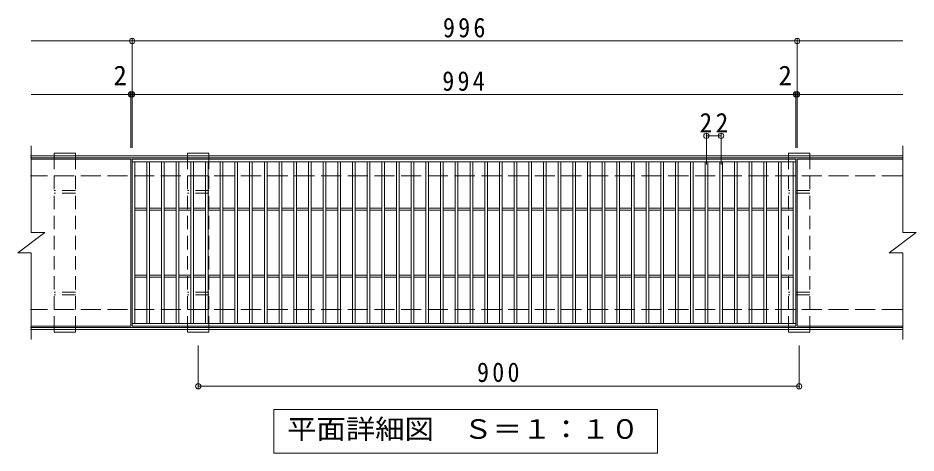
# Model space of a CAD drawing. Units: millimetres on the paper, enlarged 2 times, with parts at other scales. Extents: x -268 to 414, y -388 to 290.
# Drawn here: x -107 to 162, y 159.5 to 289.8 of the extents above; entities that cross this region are included whole.
import ezdxf
from ezdxf.enums import TextEntityAlignment as Align

# ---------------------------------------------------------------- set-up
doc = ezdxf.new("R2010")
doc.units = ezdxf.units.MM
doc.header["$LTSCALE"] = 2
doc.header["$PDMODE"] = 32
doc.header["$PDSIZE"] = 1.6
doc.linetypes.add('DASHED2', pattern=[3, 2, -1])
doc.linetypes.add('DASHED3', pattern=[4, 3, -1])
for name, color, linetype, lineweight in [('C-1', 2, 'Continuous', 9), ('C-2', 3, 'Continuous', 9), ('C-4', 7, 'Continuous', 9), ('C-5', 7, 'Continuous', 9), ('C-9', 3, 'DASHED2', 9)]:
    doc.layers.add(name, color=color, linetype=linetype, lineweight=lineweight)
doc.styles.add('ＭＳ ゴシック', font='')
doc.styles.get('ＭＳ ゴシック').set_extended_font_data('MS Gothic')

msp = doc.modelspace()

# ---------------------------------------------------------------- linework, layer by layer
at = {"layer": 'C-1'}
for p, q in [((157.757, 248.482), (-103.242, 248.482)), ((157.757, 247.882), (-103.242, 247.882)), ((157.757, 197.082), (-103.242, 197.082)), ((157.757, 196.482), (-103.242, 196.482))]:
    msp.add_line(p, q, dxfattribs=at)
at = {"layer": 'C-1', "linetype": 'DASHED3'}
for p, q in [((157.757, 242.482), (-103.242, 242.482)), ((157.757, 202.482), (-103.242, 202.482))]:
    msp.add_line(p, q, dxfattribs=at)
at = {"layer": 'C-2'}
for p, q in [((-103.042, 251.482), (-103.042, 225.483)), ((157.957, 251.482), (157.957, 225.483)), ((-73.242, 247.482), (-103.042, 247.482)), ((-73.242, 247.482), (-73.242, 197.482)), ((125.958, 247.482), (125.958, 197.482)), ((126.358, 247.482), (126.358, 197.482)), ((157.957, 247.482), (126.358, 247.482)), ((-72.843, 246.682), (125.958, 246.682)), ((-72.042, 198.282), (-72.042, 246.682)), ((-68.442, 198.282), (-68.442, 246.682)), ((-67.642, 198.282), (-67.642, 246.682)), ((-64.042, 198.282), (-64.042, 246.682)), ((-63.243, 198.282), (-63.243, 246.682)), ((-59.642, 198.282), (-59.642, 246.682)), ((-58.842, 198.282), (-58.842, 246.682)), ((-55.242, 198.282), (-55.242, 246.682)), ((-54.443, 198.282), (-54.443, 246.682)), ((-50.843, 198.282), (-50.843, 246.682)), ((-50.043, 198.282), (-50.043, 246.682)), ((-46.442, 198.282), (-46.442, 246.682)), ((-45.642, 198.282), (-45.642, 246.682)), ((-42.042, 198.282), (-42.042, 246.682)), ((-41.243, 198.282), (-41.243, 246.682)), ((-37.642, 198.282), (-37.642, 246.682)), ((-36.842, 198.282), (-36.842, 246.682)), ((-33.242, 198.282), (-33.242, 246.682)), ((-32.443, 198.282), (-32.443, 246.682)), ((-28.843, 198.282), (-28.843, 246.682)), ((-28.042, 198.282), (-28.042, 246.682)), ((-24.442, 198.282), (-24.442, 246.682)), ((-23.642, 198.282), (-23.642, 246.682)), ((-20.042, 198.282), (-20.042, 246.682)), ((-19.243, 198.282), (-19.243, 246.682)), ((-15.642, 198.282), (-15.642, 246.682)), ((-14.842, 198.282), (-14.842, 246.682)), ((-11.242, 198.282), (-11.242, 246.682)), ((-10.442, 198.282), (-10.442, 246.682)), ((-6.843, 198.282), (-6.843, 246.682)), ((-6.042, 198.282), (-6.042, 246.682)), ((-2.442, 198.282), (-2.442, 246.682)), ((-1.642, 198.282), (-1.642, 246.682)), ((1.958, 198.282), (1.958, 246.682)), ((2.757, 198.282), (2.757, 246.682)), ((6.358, 198.282), (6.358, 246.682)), ((7.157, 198.282), (7.157, 246.682)), ((10.758, 198.282), (10.758, 246.682)), ((11.558, 198.282), (11.558, 246.682)), ((15.157, 198.282), (15.157, 246.682)), ((15.958, 198.282), (15.958, 246.682)), ((19.558, 198.282), (19.558, 246.682)), ((20.358, 198.282), (20.358, 246.682)), ((23.958, 198.282), (23.958, 246.682)), ((24.757, 198.282), (24.757, 246.682)), ((28.358, 198.282), (28.358, 246.682)), ((29.157, 198.282), (29.157, 246.682)), ((32.758, 198.282), (32.758, 246.682)), ((33.558, 198.282), (33.558, 246.682)), ((37.157, 198.282), (37.157, 246.682)), ((37.958, 198.282), (37.958, 246.682)), ((41.557, 198.282), (41.557, 246.682)), ((42.358, 198.282), (42.358, 246.682)), ((45.958, 198.282), (45.958, 246.682)), ((46.757, 198.282), (46.757, 246.682)), ((50.358, 198.282), (50.358, 246.682)), ((51.158, 198.282), (51.158, 246.682)), ((54.758, 198.282), (54.758, 246.682)), ((55.558, 198.282), (55.558, 246.682)), ((59.158, 198.282), (59.158, 246.682)), ((59.958, 198.282), (59.958, 246.682)), ((63.557, 198.282), (63.557, 246.682)), ((64.358, 198.282), (64.358, 246.682)), ((67.958, 198.282), (67.958, 246.682)), ((68.757, 198.282), (68.757, 246.682)), ((72.358, 198.282), (72.358, 246.682)), ((73.157, 198.282), (73.157, 246.682)), ((76.758, 198.282), (76.758, 246.682)), ((77.557, 198.282), (77.557, 246.682)), ((81.157, 198.282), (81.157, 246.682)), ((81.957, 198.282), (81.957, 246.682)), ((85.557, 198.282), (85.557, 246.682)), ((86.358, 198.282), (86.358, 246.682)), ((89.958, 198.282), (89.958, 246.682)), ((90.757, 198.282), (90.757, 246.682)), ((94.358, 198.282), (94.358, 246.682)), ((95.157, 198.282), (95.157, 246.682)), ((98.758, 198.282), (98.758, 246.682)), ((99.557, 198.282), (99.557, 246.682)), ((103.157, 198.282), (103.157, 246.682)), ((103.958, 198.282), (103.958, 246.682)), ((107.557, 198.282), (107.557, 246.682)), ((108.358, 198.282), (108.358, 246.682)), ((111.957, 198.282), (111.957, 246.682)), ((112.757, 198.282), (112.757, 246.682)), ((116.358, 198.282), (116.358, 246.682)), ((117.157, 198.282), (117.157, 246.682)), ((120.758, 198.282), (120.758, 246.682)), ((121.557, 198.282), (121.557, 246.682)), ((125.158, 198.282), (125.158, 246.682)), ((-72.042, 232.782), (-68.442, 232.782)), ((-72.042, 232.182), (-68.442, 232.182)), ((-67.642, 232.782), (-64.042, 232.782)), ((-67.642, 232.182), (-64.042, 232.182)), ((-63.243, 232.782), (-59.642, 232.782)), ((-63.243, 232.182), (-59.642, 232.182)), ((-58.843, 232.782), (-55.242, 232.782)), ((-58.843, 232.182), (-55.242, 232.182)), ((-54.443, 232.782), (-50.843, 232.782)), ((-54.443, 232.182), (-50.843, 232.182)), ((-50.043, 232.782), (-46.442, 232.782)), ((-50.043, 232.182), (-46.442, 232.182)), ((-45.642, 232.782), (-42.042, 232.782)), ((-45.642, 232.182), (-42.042, 232.182)), ((-41.243, 232.782), (-37.642, 232.782)), ((-41.243, 232.182), (-37.642, 232.182)), ((-36.843, 232.782), (-33.242, 232.782)), ((-36.843, 232.182), (-33.242, 232.182)), ((-32.443, 232.782), (-28.843, 232.782)), ((-32.443, 232.182), (-28.843, 232.182)), ((-28.042, 232.782), (-24.442, 232.782)), ((-28.042, 232.182), (-24.442, 232.182)), ((-23.642, 232.782), (-20.042, 232.782)), ((-23.642, 232.182), (-20.042, 232.182)), ((-19.243, 232.782), (-15.642, 232.782)), ((-19.243, 232.182), (-15.642, 232.182)), ((-14.843, 232.782), (-11.242, 232.782)), ((-14.843, 232.182), (-11.242, 232.182)), ((-10.442, 232.782), (-6.843, 232.782)), ((-10.442, 232.182), (-6.843, 232.182)), ((-6.042, 232.782), (-2.442, 232.782)), ((-6.042, 232.182), (-2.442, 232.182)), ((-1.642, 232.782), (1.958, 232.782)), ((-1.642, 232.182), (1.958, 232.182)), ((2.757, 232.782), (6.358, 232.782)), ((2.757, 232.182), (6.358, 232.182)), ((7.157, 232.782), (10.758, 232.782)), ((7.157, 232.182), (10.758, 232.182)), ((11.558, 232.782), (15.157, 232.782)), ((11.558, 232.182), (15.157, 232.182)), ((15.958, 232.782), (19.558, 232.782)), ((15.958, 232.182), (19.558, 232.182)), ((20.358, 232.782), (23.958, 232.782)), ((20.358, 232.182), (23.958, 232.182)), ((24.757, 232.782), (28.358, 232.782)), ((24.757, 232.182), (28.358, 232.182)), ((29.157, 232.782), (32.758, 232.782)), ((29.157, 232.182), (32.758, 232.182)), ((33.558, 232.782), (37.157, 232.782)), ((33.558, 232.182), (37.157, 232.182)), ((37.958, 232.782), (41.557, 232.782)), ((37.958, 232.182), (41.557, 232.182)), ((42.358, 232.782), (45.958, 232.782)), ((42.358, 232.182), (45.958, 232.182)), ((46.757, 232.782), (50.358, 232.782)), ((46.757, 232.182), (50.358, 232.182)), ((51.158, 232.782), (54.758, 232.782)), ((51.158, 232.182), (54.758, 232.182)), ((55.557, 232.782), (59.158, 232.782)), ((55.557, 232.182), (59.158, 232.182)), ((59.957, 232.782), (63.557, 232.782)), ((59.957, 232.182), (63.557, 232.182)), ((64.358, 232.782), (67.958, 232.782)), ((64.358, 232.182), (67.958, 232.182)), ((68.757, 232.782), (72.358, 232.782)), ((68.757, 232.182), (72.358, 232.182)), ((73.157, 232.782), (76.758, 232.782)), ((73.157, 232.182), (76.758, 232.182)), ((77.557, 232.782), (81.157, 232.782)), ((77.557, 232.182), (81.157, 232.182)), ((81.957, 232.782), (85.557, 232.782)), ((81.957, 232.182), (85.557, 232.182)), ((86.358, 232.782), (89.958, 232.782)), ((86.358, 232.182), (89.958, 232.182)), ((90.757, 232.782), (94.358, 232.782)), ((90.757, 232.182), (94.358, 232.182)), ((95.157, 232.782), (98.758, 232.782)), ((95.157, 232.182), (98.758, 232.182)), ((99.557, 232.782), (103.157, 232.782)), ((99.557, 232.182), (103.157, 232.182)), ((103.958, 232.782), (107.557, 232.782)), ((103.958, 232.182), (107.557, 232.182)), ((108.358, 232.782), (111.957, 232.782)), ((108.358, 232.182), (111.957, 232.182)), ((112.757, 232.782), (116.358, 232.782)), ((112.757, 232.182), (116.358, 232.182)), ((117.157, 232.782), (120.758, 232.782)), ((117.157, 232.182), (120.758, 232.182)), ((121.557, 232.782), (125.157, 232.782)), ((121.557, 232.182), (125.157, 232.182)), ((-107.042, 219.482), (-99.042, 225.483)), ((-103.042, 225.483), (-99.042, 225.483)), ((153.958, 219.482), (161.958, 225.483)), ((157.957, 225.483), (161.958, 225.483)), ((-107.042, 219.482), (-103.042, 219.482)), ((-103.042, 219.482), (-103.042, 193.482)), ((153.958, 219.482), (157.957, 219.482)), ((157.957, 219.482), (157.957, 193.482)), ((-72.042, 212.782), (-68.442, 212.782)), ((-67.642, 212.782), (-64.042, 212.782)), ((-63.243, 212.782), (-59.642, 212.782)), ((-58.843, 212.782), (-55.242, 212.782)), ((-54.443, 212.782), (-50.843, 212.782)), ((-50.043, 212.782), (-46.442, 212.782)), ((-45.642, 212.782), (-42.042, 212.782)), ((-41.243, 212.782), (-37.642, 212.782)), ((-36.843, 212.782), (-33.242, 212.782)), ((-32.443, 212.782), (-28.843, 212.782)), ((-28.042, 212.782), (-24.442, 212.782)), ((-23.642, 212.782), (-20.042, 212.782)), ((-19.243, 212.782), (-15.642, 212.782)), ((-14.843, 212.782), (-11.242, 212.782)), ((-10.442, 212.782), (-6.843, 212.782)), ((-6.042, 212.782), (-2.442, 212.782)), ((-1.642, 212.782), (1.958, 212.782)), ((2.757, 212.782), (6.358, 212.782)), ((7.157, 212.782), (10.758, 212.782)), ((11.558, 212.782), (15.157, 212.782)), ((15.958, 212.782), (19.558, 212.782)), ((20.358, 212.782), (23.958, 212.782)), ((24.757, 212.782), (28.358, 212.782)), ((29.157, 212.782), (32.758, 212.782)), ((33.558, 212.782), (37.157, 212.782)), ((37.958, 212.782), (41.557, 212.782)), ((42.358, 212.782), (45.958, 212.782)), ((46.757, 212.782), (50.358, 212.782)), ((51.158, 212.782), (54.758, 212.782)), ((55.557, 212.782), (59.158, 212.782)), ((59.957, 212.782), (63.557, 212.782)), ((64.358, 212.782), (67.958, 212.782)), ((68.757, 212.782), (72.358, 212.782)), ((73.157, 212.782), (76.758, 212.782)), ((77.557, 212.782), (81.157, 212.782)), ((81.957, 212.782), (85.557, 212.782)), ((86.358, 212.782), (89.958, 212.782)), ((90.757, 212.782), (94.358, 212.782)), ((95.157, 212.782), (98.758, 212.782)), ((99.557, 212.782), (103.157, 212.782)), ((103.958, 212.782), (107.557, 212.782)), ((108.358, 212.782), (111.957, 212.782)), ((112.757, 212.782), (116.358, 212.782)), ((117.157, 212.782), (120.758, 212.782)), ((121.557, 212.782), (125.157, 212.782)), ((-72.042, 212.182), (-68.442, 212.182)), ((-67.642, 212.182), (-64.042, 212.182)), ((-63.243, 212.182), (-59.642, 212.182)), ((-58.843, 212.182), (-55.242, 212.182)), ((-54.443, 212.182), (-50.843, 212.182)), ((-50.043, 212.182), (-46.442, 212.182)), ((-45.642, 212.182), (-42.042, 212.182)), ((-41.243, 212.182), (-37.642, 212.182)), ((-36.843, 212.182), (-33.242, 212.182)), ((-32.443, 212.182), (-28.843, 212.182)), ((-28.042, 212.182), (-24.442, 212.182)), ((-23.642, 212.182), (-20.042, 212.182)), ((-19.243, 212.182), (-15.642, 212.182)), ((-14.843, 212.182), (-11.242, 212.182)), ((-10.442, 212.182), (-6.843, 212.182)), ((-6.042, 212.182), (-2.442, 212.182)), ((-1.642, 212.182), (1.958, 212.182)), ((2.757, 212.182), (6.358, 212.182)), ((7.157, 212.182), (10.758, 212.182)), ((11.558, 212.182), (15.157, 212.182)), ((15.958, 212.182), (19.558, 212.182)), ((20.358, 212.182), (23.958, 212.182)), ((24.757, 212.182), (28.358, 212.182)), ((29.157, 212.182), (32.758, 212.182)), ((33.558, 212.182), (37.157, 212.182)), ((37.958, 212.182), (41.557, 212.182)), ((42.358, 212.182), (45.958, 212.182)), ((46.757, 212.182), (50.358, 212.182)), ((51.158, 212.182), (54.758, 212.182)), ((55.557, 212.182), (59.158, 212.182)), ((59.957, 212.182), (63.557, 212.182)), ((64.358, 212.182), (67.958, 212.182)), ((68.757, 212.182), (72.358, 212.182)), ((73.157, 212.182), (76.758, 212.182)), ((77.557, 212.182), (81.157, 212.182)), ((81.957, 212.182), (85.557, 212.182)), ((86.358, 212.182), (89.958, 212.182)), ((90.757, 212.182), (94.358, 212.182)), ((95.157, 212.182), (98.758, 212.182)), ((99.557, 212.182), (103.157, 212.182)), ((103.958, 212.182), (107.557, 212.182)), ((108.358, 212.182), (111.957, 212.182)), ((112.757, 212.182), (116.358, 212.182)), ((117.157, 212.182), (120.758, 212.182)), ((121.557, 212.182), (125.157, 212.182)), ((-73.242, 197.482), (-103.042, 197.482)), ((125.958, 198.282), (-72.843, 198.282)), ((125.958, 197.482), (-72.842, 197.482)), ((157.957, 197.482), (126.358, 197.482))]:
    msp.add_line(p, q, dxfattribs=at)
msp.add_lwpolyline([(-72.842, 197.482), (-72.842, 247.482), (125.958, 247.482)], dxfattribs=at)
at = {"layer": 'C-4'}
for p, q in [((-103.042, 282.882), (157.957, 282.882)), ((-72.842, 250.882), (-72.842, 283.482)), ((126.358, 250.882), (126.358, 283.482)), ((-103.042, 266.882), (157.957, 266.882)), ((-73.242, 250.882), (-73.242, 267.482)), ((125.958, 250.882), (125.958, 267.482)), ((99.158, 245.882), (99.158, 255.082)), ((99.158, 254.482), (103.558, 254.482)), ((103.558, 245.882), (103.558, 255.082)), ((-53.042, 178.882), (-53.042, 191.682)), ((126.958, 178.882), (126.958, 191.682)), ((-53.042, 179.482), (126.958, 179.482))]:
    msp.add_line(p, q, dxfattribs=at)
for p in [(-72.842, 282.882), (126.358, 282.882), (-73.242, 266.882), (-72.842, 266.882), (125.958, 266.882), (126.358, 266.882), (99.158, 254.482), (103.558, 254.482), (-53.042, 179.482), (126.958, 179.482)]:
    msp.add_point(p, dxfattribs=at)
at = {"layer": 'C-5'}
msp.add_lwpolyline([(-30.442, 159.483), (-30.442, 172.482), (84.557, 172.482), (84.557, 159.483)], close=True, dxfattribs=at)
at = {"layer": 'C-9', "linetype": 'Continuous'}
for p, q in [((-89.842, 249.282), (-96.242, 249.282)), ((-96.242, 248.482), (-96.242, 249.282)), ((-89.842, 248.482), (-96.242, 248.482)), ((-89.842, 248.482), (-89.842, 249.282)), ((-49.842, 249.282), (-56.242, 249.282)), ((-56.242, 248.482), (-56.242, 249.282)), ((-49.842, 248.482), (-56.242, 248.482)), ((-49.842, 248.482), (-49.842, 249.282)), ((123.758, 248.482), (123.758, 249.282)), ((130.158, 249.282), (123.758, 249.282)), ((130.158, 248.482), (123.758, 248.482)), ((130.158, 248.482), (130.158, 249.282)), ((-96.242, 196.482), (-96.242, 195.682)), ((-89.842, 196.482), (-96.242, 196.482)), ((-89.842, 196.482), (-89.842, 195.682)), ((-56.242, 196.482), (-56.242, 195.682)), ((-49.842, 196.482), (-56.242, 196.482)), ((-49.842, 196.482), (-49.842, 195.682)), ((130.158, 196.482), (123.758, 196.482)), ((123.758, 196.482), (123.758, 195.682)), ((130.158, 196.482), (130.158, 195.682)), ((-89.842, 195.682), (-96.242, 195.682)), ((-49.842, 195.682), (-56.242, 195.682)), ((130.158, 195.682), (123.758, 195.682))]:
    msp.add_line(p, q, dxfattribs=at)
at = {"layer": 'C-9'}
for p, q in [((-96.242, 248.482), (-96.242, 242.482)), ((-89.842, 248.482), (-89.842, 242.482)), ((-56.242, 248.482), (-56.242, 242.482)), ((-49.842, 248.482), (-49.842, 242.482)), ((123.758, 248.482), (123.758, 242.482)), ((130.158, 248.482), (130.158, 242.482)), ((-96.242, 202.482), (-96.242, 242.482)), ((-89.842, 202.482), (-89.842, 242.482)), ((-56.242, 202.482), (-56.242, 242.482)), ((-49.842, 202.482), (-49.842, 242.482)), ((123.758, 202.482), (123.758, 242.482)), ((130.158, 202.482), (130.158, 242.482)), ((-89.842, 238.082), (-96.242, 238.082)), ((-89.842, 237.282), (-96.242, 237.282)), ((-49.842, 238.082), (-56.242, 238.082)), ((-49.842, 237.282), (-56.242, 237.282)), ((130.158, 238.082), (123.758, 238.082)), ((130.158, 237.282), (123.758, 237.282)), ((-89.842, 207.682), (-96.242, 207.682)), ((-49.842, 207.682), (-56.242, 207.682)), ((130.158, 207.682), (123.758, 207.682)), ((-89.842, 206.882), (-96.242, 206.882)), ((-49.842, 206.882), (-56.242, 206.882)), ((130.158, 206.882), (123.758, 206.882)), ((-96.242, 196.482), (-96.242, 202.482)), ((-89.842, 196.482), (-89.842, 202.482)), ((-56.242, 196.482), (-56.242, 202.482)), ((-49.842, 196.482), (-49.842, 202.482)), ((123.758, 196.482), (123.758, 202.482)), ((130.158, 196.482), (130.158, 202.482))]:
    msp.add_line(p, q, dxfattribs=at)

# ---------------------------------------------------------------- texts
at = {"layer": 'C-4', "color": 2, "style": 'ＭＳ ゴシック'}
for p in [(-78.435, 267.882), (120.765, 267.882)]:
    msp.add_text('2', height=5.865, dxfattribs=at).set_placement(p, align=Align.BOTTOM_LEFT)
at = {"layer": 'C-4', "color": 2, "char_height": 5.865, "attachment_point": 7, "style": 'ＭＳ ゴシック'}
for s, insert in [('\\T1.27;\\W0.9;996', (20.258, 283.882)), ('\\T1.27;\\W0.9;994', (20.058, 267.882)), ('\\T1.27;\\W0.95;22', (97.108, 255.482)), ('\\T1.27;\\W0.9;900', (30.458, 180.682))]:
    msp.add_mtext(s, dxfattribs=dict(at, insert=insert))
at = {"layer": 'C-5', "color": 2, "style": 'ＭＳ ゴシック', "width": 1.1}
msp.add_text('平面詳細図\u3000Ｓ＝１：１０', height=5.865, dxfattribs=at).set_placement((-26.442, 161.982), align=Align.BOTTOM_LEFT)

doc.saveas('drawing.dxf')
